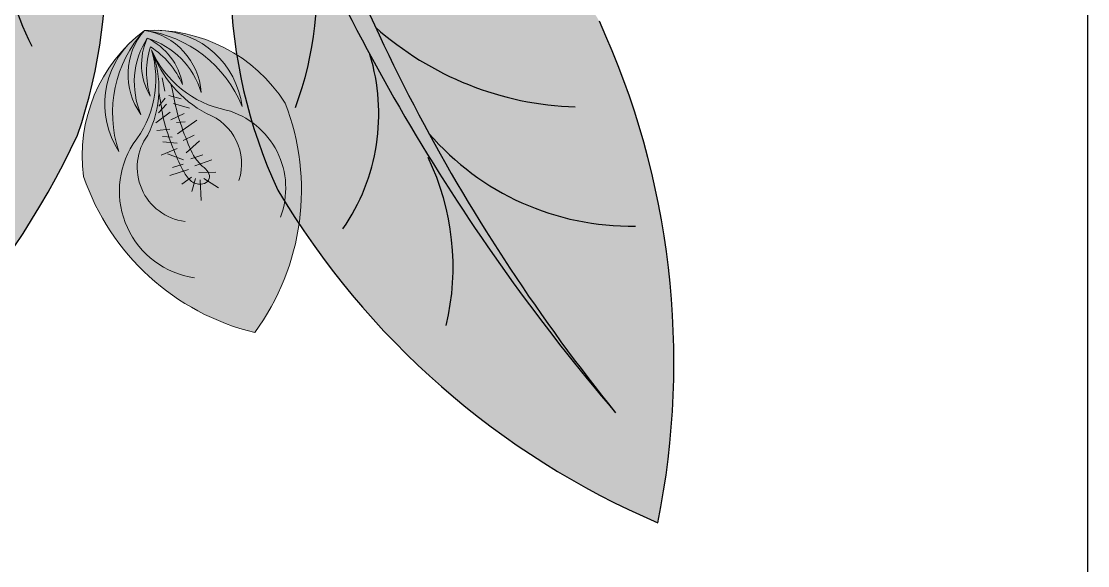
# Model space of a CAD drawing. Header units: inches. Extents: x 9636 to 21597, y -10243 to 557.
# Drawn here: x 15096.63 to 15113.19, y -8262.1 to -8253.64 of the extents above; entities that cross this region are included whole.
import ezdxf

# ---------------------------------------------------------------- set-up
doc = ezdxf.new("R2010")
doc.units = ezdxf.units.IN
doc.header["$MEASUREMENT"] = 0
doc.layers.add('MESA', color=7, linetype='Continuous')

# ---------------------------------------------------------------- blocks, each defined once
blk = doc.blocks.new('FF')
at = {"layer": 'MESA', "ltscale": 0.8}
h = blk.add_hatch(color=85, dxfattribs=at)
h.dxf.hatch_style = 1
h.set_gradient(color1=(103, 159, 96), color2=(52, 80, 48), one_color=1, tint=0.25)
h.paths.add_polyline_path([(15093.03433183912, -8259.530956588169, -0.09674952785286056), (15097.13129831158, -8249.284571325488, 0.007527451123012324), (15097.02229533099, -8249.070104022941, 0.01429188129494994), (15096.59287147423, -8249.22557933891, 0.08665420676455064)])
h = blk.add_hatch(color=85, dxfattribs=at)
h.dxf.hatch_style = 1
h.set_gradient(color1=(103, 159, 96), color2=(179, 207, 175), one_color=1, tint=0.75, name='INVCURVED')
h.paths.add_polyline_path([(15097.5071060116, -8255.405731743733, 0.1995123331975758), (15097.13129831158, -8249.284571325486, 0.0967495278531692), (15093.03433183912, -8259.530956588203, -0.08665420676483183), (15096.59287147423, -8249.22557933891, 0.1924888780828612), (15092.27761277267, -8253.296592805937, 0.1586077411667837), (15092.15505162846, -8261.1381653436, 0.1586077411660197)])
h = blk.add_hatch(color=85, dxfattribs=at)
h.dxf.hatch_style = 1
h.set_gradient(color1=(103, 159, 96), color2=(179, 207, 175), one_color=1, tint=0.75, name='INVCURVED')
h.paths.add_polyline_path([(15105.60787122576, -8253.639698761099, 0.1995123331975758), (15100.69737812491, -8249.965886871552, 0.0967495278531692), (15105.85946528769, -8259.719163313464, -0.08665420676483183), (15100.30403738231, -8250.33826648144, 0.1924888780828612), (15100.61620739519, -8256.262551939892, 0.1586077411667837), (15106.51606179607, -8261.429465829824, 0.1586077411660197)])
h = blk.add_hatch(color=85, dxfattribs=at)
h.dxf.hatch_style = 1
h.set_gradient(color1=(103, 159, 96), color2=(52, 80, 48), one_color=1, tint=0.25)
h.paths.add_polyline_path([(15105.85946528767, -8259.719163313437, -0.09674952785286056), (15100.69737812491, -8249.965886871552, 0.007527451123012324), (15100.46332369108, -8249.910241605448, 0.01429188129494994), (15100.30403738231, -8250.33826648144, 0.08665420676455064)])
h = blk.add_hatch(color=7, dxfattribs=at)
h.dxf.hatch_style = 1
h.set_gradient(color1=(237, 238, 238), one_color=1, tint=1)
h.paths.add_polyline_path([(15100.25694590168, -8258.4731710205, 0.2569091805170801), (15100.72901678437, -8254.90865372697, 0.2403030205165218), (15098.81121899207, -8253.781525651455, -0.3583807301859824), (15100.06056451749, -8254.962126313607, 0.2702333190890776), (15098.54469559621, -8253.780136725612, -0.3489770048102109), (15099.42627645106, -8254.744968247249, 0.2509502793129825), (15098.58922740848, -8253.902192083024, -0.2453890551403372), (15099.13515068685, -8254.621579827259, 0.1532458537889449), (15098.63813492838, -8254.036240631505, 0.1518402250092038), (15098.63277706092, -8254.797381893468, 0.00137366511991412), (15098.63483932383, -8254.80411808085, -0.245389055139057), (15098.58922740854, -8253.902192083002, 0.2509502793127925), (15098.49157390743, -8255.085993821638, -0.3489770048638718), (15098.54469559608, -8253.780136725556, 0.2702333191166405), (15098.14615896273, -8255.660595851716, -0.358380731124288), (15098.34168740568, -8253.952833922956, 0.240303021013481), (15097.60032725442, -8256.050153930755, 0.2569091805174252)])
edge = h.paths.add_edge_path(flags=16)
edge.add_arc((15100.38431643978, -8253.456016995278), 1.839283122478438, 199.9604918059998, 201.4598524917648, ccw=False)
edge.add_arc((15097.14583822263, -8254.680393029188), 1.623254014835311, 19.860714479619276, 21.559629817972393, ccw=False)
edge.add_arc((15100.38431643979, -8253.456016995287), 1.839283122478438, 201.4598524914096, 219.0189251154874)
edge.add_spline(control_points=[(15098.95610815778, -8254.61733881892), (15098.95782469778, -8254.624193541078), (15098.97361923697, -8254.688249697821), (15098.9872518642, -8254.752815787615), (15098.99926490712, -8254.810400036327)], knot_values=[0.2471511740125481, 0.2471511740125481, 0.2471511740125481, 0.2471511740125481, 0.247785628570655, 0.2530743171580143, 0.2530743171580143, 0.2530743171580143, 0.2530743171580143], degree=3, periodic=0)
edge.add_spline(control_points=[(15098.99926490712, -8254.810400036327), (15099.00724918956, -8254.84867251307), (15099.01516308876, -8254.886915889725), (15099.02346585778, -8254.924991466882)], knot_values=[0.2436361292652643, 0.2436361292652643, 0.2436361292652643, 0.2436361292652643, 0.2471511740125481, 0.2471511740125481, 0.2471511740125481, 0.2471511740125481], degree=3, periodic=0)
edge.add_spline(control_points=[(15099.02346585778, -8254.924991466882), (15099.03295546435, -8254.968509749327), (15099.04765169844, -8255.032158394706), (15099.064927273, -8255.094885907522), (15099.07068949821, -8255.114867724187)], knot_values=[0.2377304945037521, 0.2377304945037521, 0.2377304945037521, 0.2377304945037521, 0.2417479965750198, 0.2436361292652643, 0.2436361292652643, 0.2436361292652643, 0.2436361292652643], degree=3, periodic=0)
edge.add_spline(control_points=[(15099.07068949821, -8255.114867724187), (15099.07957689858, -8255.145686791153), (15099.08903267499, -8255.176331619183), (15099.09896609214, -8255.206878937639)], knot_values=[0.2348183224622999, 0.2348183224622999, 0.2348183224622999, 0.2348183224622999, 0.2377304945037521, 0.2377304945037521, 0.2377304945037521, 0.2377304945037521], degree=3, periodic=0)
edge.add_spline(control_points=[(15099.09896609214, -8255.206878937639), (15099.11222605634, -8255.247656078342), (15099.12633713648, -8255.288259465131), (15099.14108350483, -8255.328871610522)], knot_values=[0.2309309092598198, 0.2309309092598198, 0.2309309092598198, 0.2309309092598198, 0.2348183224622999, 0.2348183224622999, 0.2348183224622999, 0.2348183224622999], degree=3, periodic=0)
edge.add_spline(control_points=[(15099.14108350483, -8255.328871610522), (15099.15800195248, -8255.375465757585), (15099.17575662227, -8255.42207143349), (15099.19402157729, -8255.468964263464)], knot_values=[0.2264708961110354, 0.2264708961110354, 0.2264708961110354, 0.2264708961110354, 0.2309309092598199, 0.2309309092598199, 0.2309309092598199, 0.2309309092598199], degree=3, periodic=0)
edge.add_spline(control_points=[(15099.19402157729, -8255.468964263464), (15099.19833491362, -8255.48003817779), (15099.21871891182, -8255.532103538822), (15099.23963554841, -8255.584601885292), (15099.25769612665, -8255.624824106282)], knot_values=[0.2215260703448321, 0.2215260703448321, 0.2215260703448321, 0.2215260703448321, 0.222579318859487, 0.2264708961110354, 0.2264708961110354, 0.2264708961110354, 0.2264708961110354], degree=3, periodic=0)
edge.add_spline(control_points=[(15099.25769612665, -8255.624824106282), (15099.27792330833, -8255.669871510665), (15099.30015637924, -8255.713546728139), (15099.32617842194, -8255.753936226873)], knot_values=[0.2171676473178, 0.2171676473178, 0.2171676473178, 0.2171676473178, 0.2215260703448321, 0.2215260703448321, 0.2215260703448321, 0.2215260703448321], degree=3, periodic=0)
edge.add_spline(control_points=[(15099.32617842194, -8255.753936226873), (15099.34587612684, -8255.784509554134), (15099.37241288248, -8255.819324358257), (15099.40328523716, -8255.850144852875), (15099.40881458799, -8255.855490023896)], knot_values=[0.2131642620453263, 0.2131642620453263, 0.2131642620453263, 0.2131642620453263, 0.2164634238997696, 0.2171676473178, 0.2171676473178, 0.2171676473178, 0.2171676473178], degree=3, periodic=0)
edge.add_spline(control_points=[(15099.40881458799, -8255.855490023896), (15099.437036241, -8255.882771628287), (15099.48318592443, -8255.920677723121), (15099.52451710785, -8255.968220003959), (15099.53501452869, -8255.985436986884)], knot_values=[0.2077773224475375, 0.2077773224475375, 0.2077773224475375, 0.2077773224475375, 0.2113716592103856, 0.2131642620453263, 0.2131642620453263, 0.2131642620453263, 0.2131642620453263], degree=3, periodic=0)
edge.add_spline(control_points=[(15099.53501452869, -8255.985436986884), (15099.54408773202, -8256.000318088529), (15099.56265495195, -8256.044842990445), (15099.54846000083, -8256.099186090452), (15099.5287789598, -8256.123346815824)], knot_values=[0.203445163018474, 0.203445163018474, 0.203445163018474, 0.203445163018474, 0.2049945578871382, 0.2077773224475375, 0.2077773224475375, 0.2077773224475375, 0.2077773224475375], degree=3, periodic=0)
edge.add_spline(control_points=[(15099.5287789598, -8256.123346815824), (15099.52758446634, -8256.124813192944), (15099.50244281445, -8256.153896864686), (15099.4577377308, -8256.166165041363), (15099.41679890254, -8256.168624853155), (15099.41329302316, -8256.168765025463)], knot_values=[0.1996944706411438, 0.1996944706411438, 0.1996944706411438, 0.1996944706411438, 0.1998633638435843, 0.2031371852270858, 0.203445163018474, 0.203445163018474, 0.203445163018474, 0.203445163018474], degree=3, periodic=0)
edge.add_spline(control_points=[(15099.41329302316, -8256.168765025463), (15099.38885408242, -8256.169742144852), (15099.35635359864, -8256.16633572208), (15099.32593751349, -8256.154597191538), (15099.31793413156, -8256.150922937515)], knot_values=[0.1967564236367511, 0.1967564236367511, 0.1967564236367511, 0.1967564236367511, 0.1989032889930779, 0.1996944706411438, 0.1996944706411438, 0.1996944706411438, 0.1996944706411438], degree=3, periodic=0)
edge.add_spline(control_points=[(15099.31793413156, -8256.150922937515), (15099.29541902009, -8256.140586527295), (15099.26599800171, -8256.120446323372), (15099.24105295023, -8256.096323495683), (15099.23425945824, -8256.089168403061)], knot_values=[0.1936429904609736, 0.1936429904609736, 0.1936429904609736, 0.1936429904609736, 0.1958687424163022, 0.1967564236367511, 0.1967564236367511, 0.1967564236367511, 0.1967564236367511], degree=3, periodic=0)
edge.add_spline(control_points=[(15099.23425945824, -8256.089168403061), (15099.19976283868, -8256.052835614528), (15099.173483226, -8256.009351268893), (15099.14950564064, -8255.964789676103)], knot_values=[0.1891354409754396, 0.1891354409754396, 0.1891354409754396, 0.1891354409754396, 0.1936429904609736, 0.1936429904609736, 0.1936429904609736, 0.1936429904609736], degree=3, periodic=0)
edge.add_spline(control_points=[(15099.14950564064, -8255.964789676103), (15099.1473253621, -8255.960737696603), (15099.13127941061, -8255.930588041138), (15099.11603750113, -8255.900199152302), (15099.10333916846, -8255.873753502156)], knot_values=[0.1860923947748148, 0.1860923947748148, 0.1860923947748148, 0.1860923947748148, 0.186502265629451, 0.1891354409754396, 0.1891354409754396, 0.1891354409754396, 0.1891354409754396], degree=3, periodic=0)
edge.add_spline(control_points=[(15099.10333916846, -8255.873753502156), (15099.08400256032, -8255.83348292595), (15099.06580363334, -8255.7928648273), (15099.04834901336, -8255.752002516854)], knot_values=[0.1820826809719926, 0.1820826809719926, 0.1820826809719926, 0.1820826809719926, 0.1860923947748149, 0.1860923947748149, 0.1860923947748149, 0.1860923947748149], degree=3, periodic=0)
edge.add_spline(control_points=[(15099.04834901336, -8255.752002516854), (15099.03227902492, -8255.714381711741), (15099.01683993925, -8255.676553903475), (15099.00172476842, -8255.638599715348)], knot_values=[0.1783910477803653, 0.1783910477803653, 0.1783910477803653, 0.1783910477803653, 0.1820826809719925, 0.1820826809719925, 0.1820826809719925, 0.1820826809719925], degree=3, periodic=0)
edge.add_spline(control_points=[(15099.00172476842, -8255.638599715348), (15098.99715112155, -8255.627115289823), (15098.98205412289, -8255.588920870669), (15098.96719061172, -8255.550623379877), (15098.95701295427, -8255.52376287123)], knot_values=[0.1746797876871894, 0.1746797876871894, 0.1746797876871894, 0.1746797876871894, 0.175796826109966, 0.1783910477803653, 0.1783910477803653, 0.1783910477803653, 0.1783910477803653], degree=3, periodic=0)
edge.add_spline(control_points=[(15098.95701295427, -8255.52376287123), (15098.94596743622, -8255.494611936021), (15098.9351717802, -8255.465354953198), (15098.92475132329, -8255.43594120855)], knot_values=[0.171864353741853, 0.171864353741853, 0.171864353741853, 0.171864353741853, 0.1746797876871893, 0.1746797876871893, 0.1746797876871893, 0.1746797876871893], degree=3, periodic=0)
edge.add_spline(control_points=[(15098.92475132329, -8255.43594120855), (15098.91141020831, -8255.398283344506), (15098.89868408966, -8255.36036852903), (15098.88683599153, -8255.322090336593)], knot_values=[0.1682598066156458, 0.1682598066156458, 0.1682598066156458, 0.1682598066156458, 0.171864353741853, 0.171864353741853, 0.171864353741853, 0.171864353741853], degree=3, periodic=0)
edge.add_spline(control_points=[(15098.88683599153, -8255.322090336593), (15098.87025038486, -8255.268506458662), (15098.85281599804, -8255.204825754901), (15098.83874084023, -8255.1397639703), (15098.83673060781, -8255.130153144131)], knot_values=[0.1623418216133556, 0.1623418216133556, 0.1623418216133556, 0.1623418216133556, 0.1673876610569998, 0.1682598066156458, 0.1682598066156458, 0.1682598066156458, 0.1682598066156458], degree=3, periodic=0)
edge.add_spline(control_points=[(15098.83673060781, -8255.130153144131), (15098.82822949793, -8255.089509739688), (15098.82087388523, -8255.04846327392), (15098.81399028663, -8255.007577725966)], knot_values=[0.1586535887747186, 0.1586535887747186, 0.1586535887747186, 0.1586535887747186, 0.1623418216133555, 0.1623418216133555, 0.1623418216133555, 0.1623418216133555], degree=3, periodic=0)
edge.add_spline(control_points=[(15098.81399028663, -8255.007577725966), (15098.80909950278, -8254.978528621103), (15098.80444699523, -8254.949560748772), (15098.79979120927, -8254.920876388445)], knot_values=[0.1560331062850654, 0.1560331062850654, 0.1560331062850654, 0.1560331062850654, 0.1586535887747186, 0.1586535887747186, 0.1586535887747186, 0.1586535887747186], degree=3, periodic=0)
edge.add_spline(control_points=[(15098.79979120927, -8254.920876388445), (15098.79256244701, -8254.876339886316), (15098.78268581426, -8254.81648906287), (15098.77111035547, -8254.759321595213), (15098.76784058525, -8254.744126324793)], knot_values=[0.1504801710943955, 0.1504801710943955, 0.1504801710943955, 0.1504801710943955, 0.1545488385723417, 0.1560331062850654, 0.1560331062850654, 0.1560331062850654, 0.1560331062850654], degree=3, periodic=0)
edge.add_arc((15097.14583822263, -8254.680393029177), 1.623254014835311, -2.250163947206774, 19.86071447921831)
at = {"layer": 'MESA', "lineweight": 5, "ltscale": 0.8}
h = blk.add_hatch(color=83, dxfattribs=at)
h.dxf.hatch_style = 1
h.set_gradient(color1=(117, 211, 105), one_color=1, tint=1)
h.paths.add_polyline_path([(15100.06056451749, -8254.962126313607, 0.3583807301414101), (15098.81121899228, -8253.781525651471, 0.02724021252780064), (15098.54469559599, -8253.780136725582, -0.27023331912118)])
h.paths.add_polyline_path([(15098.58922740852, -8253.902192083036, -0.2509502793036039), (15099.42627645106, -8254.744968247249, 0.3489770048638718), (15098.54469559602, -8253.78013672558, 0.3489770048564635), (15098.49157390744, -8255.085993821642, -0.2509502793046178)])
h.paths.add_polyline_path([(15099.13515068685, -8254.621579827259, 0.2453890551401661), (15098.58922740848, -8253.902192083024, 0.2453890551330679), (15098.63483932383, -8254.80411808085, -0.1532458537798691), (15098.63813492841, -8254.036240631529, -0.1532458537804744)], flags=17)
h.paths.add_polyline_path([(15098.54469559608, -8253.78013672556, 0.02724021243329556), (15098.34168740293, -8253.952833925614, 0.3583807303279284), (15098.14615896273, -8255.66059585172, -0.2702333191168038)])
h = blk.add_hatch(color=95, dxfattribs=at)
h.dxf.hatch_style = 1
h.set_gradient(color1=(68, 182, 53), color2=(121, 213, 109), one_color=1, tint=0.6299999952316284, name='CYLINDER')
edge = h.paths.add_edge_path()
edge.add_spline(control_points=[(15099.23425945824, -8256.089168403061), (15099.24105295023, -8256.096323495683), (15099.26599800171, -8256.120446323372), (15099.29541902009, -8256.140586527295), (15099.31793413156, -8256.150922937515)], knot_values=[0.1936429904609736, 0.1936429904609736, 0.1936429904609736, 0.1936429904609736, 0.1945306716814224, 0.1967564236367511, 0.1967564236367511, 0.1967564236367511, 0.1967564236367511], degree=3, periodic=0)
edge.add_spline(control_points=[(15099.31793413156, -8256.150922937515), (15099.32593751349, -8256.154597191538), (15099.35635359864, -8256.16633572208), (15099.38885408242, -8256.169742144852), (15099.41329302316, -8256.168765025463)], knot_values=[0.1967564236367511, 0.1967564236367511, 0.1967564236367511, 0.1967564236367511, 0.197547605284817, 0.1996944706411439, 0.1996944706411439, 0.1996944706411439, 0.1996944706411439], degree=3, periodic=0)
edge.add_spline(control_points=[(15099.41329302316, -8256.168765025463), (15099.41679890254, -8256.168624853155), (15099.4577377308, -8256.166165041363), (15099.50244281445, -8256.153896864686), (15099.52758446634, -8256.124813192944), (15099.5287789598, -8256.123346815824)], knot_values=[0.1996944706411439, 0.1996944706411439, 0.1996944706411439, 0.1996944706411439, 0.2000024484325321, 0.2032762698160336, 0.2034451630184741, 0.2034451630184741, 0.2034451630184741, 0.2034451630184741], degree=3, periodic=0)
edge.add_spline(control_points=[(15099.5287789598, -8256.123346815824), (15099.54846000083, -8256.099186090452), (15099.56265495195, -8256.044842990445), (15099.54408773202, -8256.000318088529), (15099.53501452869, -8255.985436986884)], knot_values=[0.2034451630184741, 0.2034451630184741, 0.2034451630184741, 0.2034451630184741, 0.2062279275788734, 0.2077773224475375, 0.2077773224475375, 0.2077773224475375, 0.2077773224475375], degree=3, periodic=0)
edge.add_spline(control_points=[(15099.53501452869, -8255.985436986884), (15099.52451710785, -8255.968220003959), (15099.48318592443, -8255.920677723121), (15099.437036241, -8255.882771628287), (15099.40881458799, -8255.855490023896)], knot_values=[0.2077773224475375, 0.2077773224475375, 0.2077773224475375, 0.2077773224475375, 0.2095699252824783, 0.2131642620453263, 0.2131642620453263, 0.2131642620453263, 0.2131642620453263], degree=3, periodic=0)
edge.add_spline(control_points=[(15099.40881458799, -8255.855490023896), (15099.40328523716, -8255.850144852875), (15099.37241288248, -8255.819324358257), (15099.34587612684, -8255.784509554134), (15099.32617842194, -8255.753936226873)], knot_values=[0.2131642620453263, 0.2131642620453263, 0.2131642620453263, 0.2131642620453263, 0.2138684854633567, 0.2171676473178, 0.2171676473178, 0.2171676473178, 0.2171676473178], degree=3, periodic=0)
edge.add_spline(control_points=[(15099.32617842194, -8255.753936226873), (15099.30015637924, -8255.713546728139), (15099.27792330833, -8255.669871510665), (15099.25769612665, -8255.624824106282)], knot_values=[0.2171676473178, 0.2171676473178, 0.2171676473178, 0.2171676473178, 0.2215260703448321, 0.2215260703448321, 0.2215260703448321, 0.2215260703448321], degree=3, periodic=0)
edge.add_spline(control_points=[(15099.25769612665, -8255.624824106282), (15099.23963554841, -8255.584601885292), (15099.21871891182, -8255.532103538822), (15099.19833491362, -8255.48003817779), (15099.19402157729, -8255.468964263464)], knot_values=[0.2215260703448321, 0.2215260703448321, 0.2215260703448321, 0.2215260703448321, 0.2254176475963806, 0.2264708961110354, 0.2264708961110354, 0.2264708961110354, 0.2264708961110354], degree=3, periodic=0)
edge.add_spline(control_points=[(15099.19402157729, -8255.468964263464), (15099.17575662227, -8255.42207143349), (15099.15800195248, -8255.375465757585), (15099.14108350483, -8255.328871610522)], knot_values=[0.2264708961110354, 0.2264708961110354, 0.2264708961110354, 0.2264708961110354, 0.2309309092598199, 0.2309309092598199, 0.2309309092598199, 0.2309309092598199], degree=3, periodic=0)
edge.add_spline(control_points=[(15099.14108350483, -8255.328871610522), (15099.12633713648, -8255.288259465131), (15099.11222605634, -8255.247656078342), (15099.09896609214, -8255.206878937639)], knot_values=[0.2309309092598199, 0.2309309092598199, 0.2309309092598199, 0.2309309092598199, 0.2348183224622999, 0.2348183224622999, 0.2348183224622999, 0.2348183224622999], degree=3, periodic=0)
edge.add_spline(control_points=[(15099.09896609214, -8255.206878937639), (15099.08903267499, -8255.176331619183), (15099.07957689858, -8255.145686791153), (15099.07068949821, -8255.114867724187)], knot_values=[0.2348183224622999, 0.2348183224622999, 0.2348183224622999, 0.2348183224622999, 0.2377304945037521, 0.2377304945037521, 0.2377304945037521, 0.2377304945037521], degree=3, periodic=0)
edge.add_spline(control_points=[(15099.07068949821, -8255.114867724187), (15099.064927273, -8255.094885907522), (15099.04765169844, -8255.032158394706), (15099.03295546435, -8254.968509749327), (15099.02346585778, -8254.924991466882)], knot_values=[0.2377304945037521, 0.2377304945037521, 0.2377304945037521, 0.2377304945037521, 0.2396186271939966, 0.2436361292652643, 0.2436361292652643, 0.2436361292652643, 0.2436361292652643], degree=3, periodic=0)
edge.add_spline(control_points=[(15099.02346585778, -8254.924991466882), (15099.01516308876, -8254.886915889725), (15099.00724918956, -8254.84867251307), (15098.99926490712, -8254.810400036327)], knot_values=[0.2436361292652643, 0.2436361292652643, 0.2436361292652643, 0.2436361292652643, 0.2471511740125481, 0.2471511740125481, 0.2471511740125481, 0.2471511740125481], degree=3, periodic=0)
edge.add_spline(control_points=[(15098.99926490712, -8254.810400036327), (15098.9872518642, -8254.752815787615), (15098.97361923697, -8254.688249697821), (15098.95782469778, -8254.624193541078), (15098.95610815778, -8254.61733881892)], knot_values=[0.2471511740125481, 0.2471511740125481, 0.2471511740125481, 0.2471511740125481, 0.2524398625999075, 0.2530743171580144, 0.2530743171580144, 0.2530743171580144, 0.2530743171580144], degree=3, periodic=0)
edge.add_arc((15100.19462892165, -8253.568043858399), 1.623254014835311, 201.5596298111538, 220.2718141492146, ccw=False)
edge.add_arc((15097.14583822263, -8254.680393029177), 1.623254014835311, -2.2501639475048023, 18.52929558790231, ccw=False)
edge.add_spline(control_points=[(15098.76784058525, -8254.744126324793), (15098.77111035547, -8254.759321595213), (15098.78268581426, -8254.81648906287), (15098.79256244701, -8254.876339886316), (15098.79979120927, -8254.920876388445)], knot_values=[0.1504801710943955, 0.1504801710943955, 0.1504801710943955, 0.1504801710943955, 0.1519644388071193, 0.1560331062850654, 0.1560331062850654, 0.1560331062850654, 0.1560331062850654], degree=3, periodic=0)
edge.add_spline(control_points=[(15098.79979120927, -8254.920876388445), (15098.80444699523, -8254.949560748772), (15098.80909950278, -8254.978528621103), (15098.81399028663, -8255.007577725966)], knot_values=[0.1560331062850654, 0.1560331062850654, 0.1560331062850654, 0.1560331062850654, 0.1586535887747186, 0.1586535887747186, 0.1586535887747186, 0.1586535887747186], degree=3, periodic=0)
edge.add_spline(control_points=[(15098.81399028663, -8255.007577725966), (15098.82087388523, -8255.04846327392), (15098.82822949793, -8255.089509739688), (15098.83673060781, -8255.130153144131)], knot_values=[0.1586535887747186, 0.1586535887747186, 0.1586535887747186, 0.1586535887747186, 0.1623418216133556, 0.1623418216133556, 0.1623418216133556, 0.1623418216133556], degree=3, periodic=0)
edge.add_spline(control_points=[(15098.83673060781, -8255.130153144131), (15098.83874084023, -8255.1397639703), (15098.85281599804, -8255.204825754901), (15098.87025038486, -8255.268506458662), (15098.88683599153, -8255.322090336593)], knot_values=[0.1623418216133556, 0.1623418216133556, 0.1623418216133556, 0.1623418216133556, 0.1632139671720015, 0.1682598066156458, 0.1682598066156458, 0.1682598066156458, 0.1682598066156458], degree=3, periodic=0)
edge.add_spline(control_points=[(15098.88683599153, -8255.322090336593), (15098.89868408966, -8255.36036852903), (15098.91141020831, -8255.398283344506), (15098.92475132329, -8255.43594120855)], knot_values=[0.1682598066156458, 0.1682598066156458, 0.1682598066156458, 0.1682598066156458, 0.171864353741853, 0.171864353741853, 0.171864353741853, 0.171864353741853], degree=3, periodic=0)
edge.add_spline(control_points=[(15098.92475132329, -8255.43594120855), (15098.9351717802, -8255.465354953198), (15098.94596743622, -8255.494611936021), (15098.95701295427, -8255.52376287123)], knot_values=[0.171864353741853, 0.171864353741853, 0.171864353741853, 0.171864353741853, 0.1746797876871894, 0.1746797876871894, 0.1746797876871894, 0.1746797876871894], degree=3, periodic=0)
edge.add_spline(control_points=[(15098.95701295427, -8255.52376287123), (15098.96719061172, -8255.550623379877), (15098.98205412289, -8255.588920870669), (15098.99715112155, -8255.627115289823), (15099.00172476842, -8255.638599715348)], knot_values=[0.1746797876871894, 0.1746797876871894, 0.1746797876871894, 0.1746797876871894, 0.1772740093575887, 0.1783910477803653, 0.1783910477803653, 0.1783910477803653, 0.1783910477803653], degree=3, periodic=0)
edge.add_spline(control_points=[(15099.00172476842, -8255.638599715348), (15099.01683993925, -8255.676553903475), (15099.03227902492, -8255.714381711741), (15099.04834901336, -8255.752002516854)], knot_values=[0.1783910477803653, 0.1783910477803653, 0.1783910477803653, 0.1783910477803653, 0.1820826809719925, 0.1820826809719925, 0.1820826809719925, 0.1820826809719925], degree=3, periodic=0)
edge.add_spline(control_points=[(15099.04834901336, -8255.752002516854), (15099.06580363334, -8255.7928648273), (15099.08400256032, -8255.83348292595), (15099.10333916846, -8255.873753502156)], knot_values=[0.1820826809719925, 0.1820826809719925, 0.1820826809719925, 0.1820826809719925, 0.1860923947748148, 0.1860923947748148, 0.1860923947748148, 0.1860923947748148], degree=3, periodic=0)
edge.add_spline(control_points=[(15099.10333916846, -8255.873753502156), (15099.11603750113, -8255.900199152302), (15099.13127941061, -8255.930588041138), (15099.1473253621, -8255.960737696603), (15099.14950564064, -8255.964789676103)], knot_values=[0.1860923947748148, 0.1860923947748148, 0.1860923947748148, 0.1860923947748148, 0.1887255701208035, 0.1891354409754396, 0.1891354409754396, 0.1891354409754396, 0.1891354409754396], degree=3, periodic=0)
edge.add_spline(control_points=[(15099.14950564064, -8255.964789676103), (15099.173483226, -8256.009351268893), (15099.19976283868, -8256.052835614528), (15099.23425945824, -8256.089168403061)], knot_values=[0.1891354409754396, 0.1891354409754396, 0.1891354409754396, 0.1891354409754396, 0.1936429904609736, 0.1936429904609736, 0.1936429904609736, 0.1936429904609736], degree=3, periodic=0)
at = {"color": 252, "true_color": 0x939598}
blk.add_line((15113.18870581788, -8962.155407147424), (15113.18870581788, -8220.470320095861), dxfattribs=at)
at = {"layer": 'MESA', "lineweight": 9, "ltscale": 0.8}
for p, q in [((15098.86144644819, -8254.724947291019), (15098.8222617983, -8254.515356887168)), ((15098.88838108538, -8254.928832388168), (15098.7612334128, -8255.063422775635)), ((15098.86757969376, -8254.834658423579), (15098.77034320955, -8254.958330339856)), ((15098.92574149852, -8254.789689933885), (15099.11462402638, -8254.842894438088)), ((15098.99583299467, -8254.91677019929), (15099.2467751046, -8254.991429934287)), ((15098.94515733693, -8255.05169654845), (15098.71988355466, -8255.214702608799)), ((15098.95487030889, -8255.171500969998), (15099.16044194015, -8255.070980591692)), ((15099.04247639944, -8255.211834534091), (15099.17713211573, -8255.200021770432)), ((15099.05579828638, -8255.389886949624), (15099.35912110694, -8255.172881645654)), ((15098.94005304644, -8255.317270634656), (15098.73846532812, -8255.335527802736)), ((15098.97340483267, -8255.440572712803), (15098.82592768158, -8255.426533827194)), ((15099.14814134775, -8255.492157034689), (15099.31697830828, -8255.406808791218)), ((15099.05223372746, -8255.531551073209), (15098.83319733359, -8255.513635868178)), ((15099.19298802942, -8255.684365628527), (15099.39980339089, -8255.49406330198)), ((15099.05498878014, -8255.617732306899), (15098.80291683028, -8255.716487323001)), ((15099.15048620705, -8255.789195168201), (15098.90542833749, -8255.699958803294)), ((15099.26297789315, -8255.775175533214), (15099.45038324845, -8255.712195684357)), ((15099.2267615288, -8255.940011728539), (15098.9375999633, -8256.032753269392)), ((15099.14834210626, -8255.86019160944), (15098.97823800083, -8255.911453454593)), ((15099.32509517774, -8255.886034992998), (15099.59096798358, -8255.789031484293)), ((15099.27504883723, -8256.059531605053), (15099.12650554197, -8256.167460378321)), ((15099.33743274003, -8256.082745920663), (15099.28054100883, -8256.281668244876)), ((15099.3891568639, -8255.988044187974), (15099.65587259517, -8255.983276652174)), ((15099.41014235967, -8256.102786340798), (15099.42541485907, -8256.4226108554)), ((15099.46733746629, -8256.083941820201), (15099.69269383935, -8256.228472273346))]:
    blk.add_line(p, q, dxfattribs=at)
at = {"layer": 'MESA', "ltscale": 0.8}
for centre, radius, start, end in [((15089.95436099328, -8252.797314822516), 7.990481596672285, 340.9471290335496, 27.80451464970488), ((15121.3115587561, -8264.89519739992), 28.78153299601394, 147.1539640973424, 169.2585241800743), ((15107.8693543908, -8252.909992498688), 7.990481596672286, 157.9500024736512, 204.8073880898104), ((15128.24490318082, -8241.628590853383), 28.78153299601394, 196.8385110808192, 218.943071163552), ((15101.40382071741, -8251.729231937199), 5.149423105894035, 165.6761262797308, 206.5169938642856), ((15129.942698079, -8239.121488138784), 31.69016131675633, 200.7291944591205, 220.5393900572429), ((15095.95663632218, -8253.129653639473), 5.266822155525183, 339.4723267357915, 7.825591340219831), ((15105.3900113115, -8250.075064173507), 4.897047736877401, 228.2829487079613, 268.1734387678797), ((15094.09249327554, -8258.93007494987), 12.6724902665297, 348.6249966598803, 24.67491933474662), ((15099.0287834488, -8255.076191496872), 3.154423388816684, 325.4570899819977, 16.9542781100178), ((15086.02282949217, -8250.04817610887), 12.6724902665297, 298.9404496764041, 334.9903723512688), ((15106.10183088889, -8252.678921139275), 4.142934166470387, 220.7208069857714, 270.9106041409078), ((15099.42480238443, -8257.453460450479), 3.912253001405306, 346.5222131401589, 25.73056246376914), ((15111.50542687089, -8249.78050683318), 12.6724902665297, 210.7641447720867, 246.8140674469537)]:
    blk.add_arc(centre, radius, start, end, dxfattribs=at)
at = {"layer": 'MESA', "lineweight": 9, "ltscale": 0.8}
for centre, radius, start, end in [((15100.02696268078, -8255.728232509493), 2.447895605193939, 127.266779898227, 187.5568267570615), ((15098.66521973506, -8256.22506347823), 2.447895605193939, 32.53209864186049, 92.82214550069332), ((15097.11445320475, -8254.540767499844), 1.607365752450582, 321.3334676193576, 16.51316197311781), ((15097.14583822263, -8254.680393029177), 1.623254014835659, 333.4147324977796, 21.55962980393606), ((15100.38431643979, -8253.456016995291), 1.839283122480511, 199.9604918175591, 241.605788823265), ((15100.1287244431, -8253.44101273034), 1.607365752450305, 203.5757634258125, 258.7554577796236), ((15097.25326560894, -8256.261856953244), 3.729880052365993, 323.6394422466618, 21.2722987303452), ((15099.22130872191, -8255.854809327306), 0.8323297560484005, 342.0156456943673, 69.72944824089772), ((15099.48059981407, -8256.230783980769), 1.258579028275155, 338.9890545032806, 74.57780856351098), ((15099.28063338048, -8255.908289731526), 0.84744614881838, 143.7214805916287, 262.8859260619122), ((15099.51691333501, -8256.276609687184), 1.360816399643587, 147.4792624432662, 261.7766705721746), ((15101.13086648555, -8254.847116964347), 3.729880052365993, 198.8166266685762, 256.449483152262)]:
    blk.add_arc(centre, radius, start, end, dxfattribs=at)
at = {"layer": 'MESA', "color": 62, "lineweight": 5, "ltscale": 0.8}
for centre, radius, start, end in [((15099.95804913871, -8255.062138613137), 1.908165893264191, 137.7899646161825, 198.2781016816021), ((15099.33969558459, -8254.466486004621), 1.050285825198333, 139.1948918055802, 216.1461430890904), ((15098.37847642741, -8254.817186147064), 1.050285825198333, 3.94278230983124, 80.8940335933421), ((15098.28899342909, -8255.671092430524), 1.908165893264191, 21.81082371731994, 82.29896078274142), ((15098.71810193935, -8255.131411778857), 1.353093988770961, 7.187102905930014, 88.40946885347358), ((15099.28222017554, -8254.925593631862), 1.353093988770961, 131.6794565454466, 212.9018224929915), ((15099.64545082255, -8254.585250123277), 1.257845851722319, 147.1093138774125, 203.4592187914238), ((15099.47557617206, -8254.309484269237), 0.9754491558091835, 155.3204221113708, 210.469733104493), ((15098.17341622966, -8254.784576420565), 0.9754491558091835, 9.619192294428126, 64.76850328755168), ((15098.22104085428, -8255.104945111707), 1.257845851722319, 16.62970660749876, 72.97961152150947), ((15099.85975740198, -8254.425429432384), 1.282119101587323, 162.3289777281968, 197.1792170376919), ((15097.95416583482, -8255.120683193243), 1.282119101587323, 22.90970836123, 57.75994767072603)]:
    blk.add_arc(centre, radius, start, end, dxfattribs=at)
blk.add_open_spline([(15098.76784058525, -8254.744126324793), (15098.77111035547, -8254.759321595213), (15098.79765479129, -8254.890416025535), (15098.83471096472, -8255.195949661409), (15098.97479324167, -8255.578451868254), (15099.10767255537, -8255.898325676735), (15099.22407236963, -8256.096365000638), (15099.33475528789, -8256.165647284099), (15099.43214890994, -8256.173187244427), (15099.53561101646, -8256.14479469265), (15099.56978105454, -8256.02393383405), (15099.49123756077, -8255.925002872758), (15099.32459612513, -8255.794458676479), (15099.19247754638, -8255.471362251028), (15099.04452225604, -8255.074214380196), (15098.99370538092, -8254.769710838942), (15098.95782469778, -8254.624193541078), (15098.95610815778, -8254.61733881892)], degree=3, knots=[0.1504801710943955, 0.1504801710943955, 0.1504801710943955, 0.1504801710943955, 0.1519644388071193, 0.1632139671720015, 0.1772740093575887, 0.1887255701208035, 0.1945306716814224, 0.197547605284817, 0.2000024484325321, 0.2032762698160336, 0.2062279275788734, 0.2095699252824783, 0.2138684854633567, 0.2254176475963806, 0.2396186271939966, 0.2524398625999075, 0.2530743171580144, 0.2530743171580144, 0.2530743171580144, 0.2530743171580144], dxfattribs=at)

msp = doc.modelspace()

# ---------------------------------------------------------------- block references
at = {"color": 18, "true_color": 0x000000}
msp.add_blockref('FF', (0, 0), dxfattribs=at)

doc.saveas('drawing.dxf')
